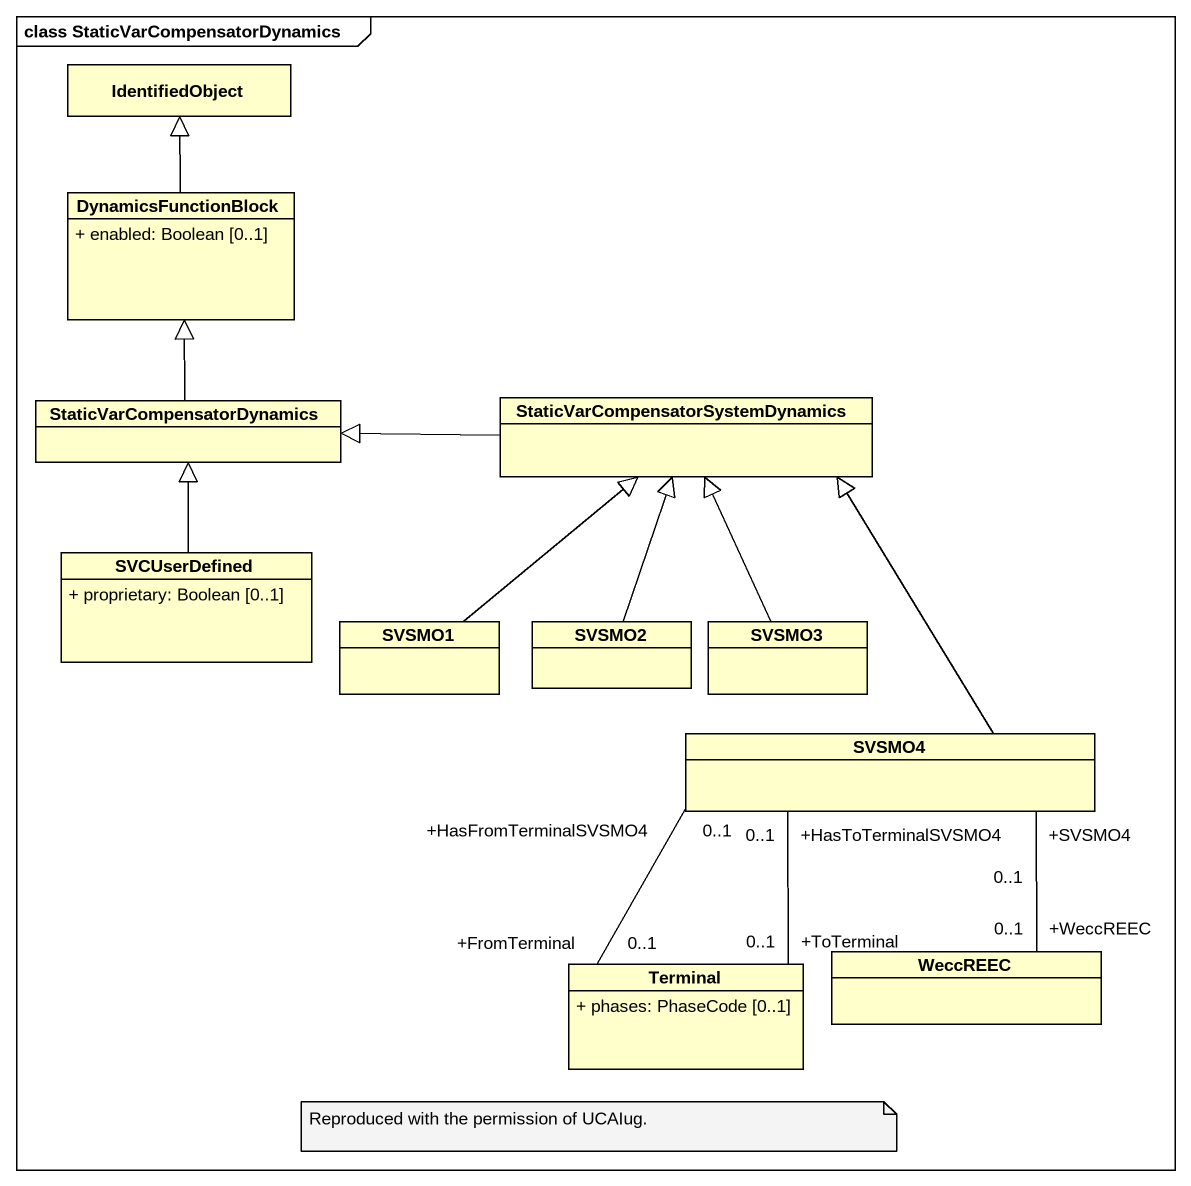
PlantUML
@startuml
mainframe class StaticVarCompensatorDynamics
hide circle
hide empty members
skinparam classAttributeIconSize 0
class IdentifiedObject
class DynamicsFunctionBlock {
  + enabled: Boolean [0..1]
}
class StaticVarCompensatorDynamics
class "StaticVarCompensatorSystemDynamics" as StaticVarCompensatorSystemDy
class SVCUserDefined {
  + proprietary: Boolean [0..1]
}
class SVSMO1
class SVSMO2
class SVSMO3
class SVSMO4
class Terminal {
  + phases: PhaseCode [0..1]
}
class WeccREEC
DynamicsFunctionBlock -up-|> IdentifiedObject
StaticVarCompensatorDynamics -up-|> DynamicsFunctionBlock
StaticVarCompensatorSystemDy -left-|> StaticVarCompensatorDynamics
SVCUserDefined -up-|> StaticVarCompensatorDynamics
SVSMO1 -up-|> StaticVarCompensatorSystemDy
SVSMO2 -up-|> StaticVarCompensatorSystemDy
SVSMO3 -up-|> StaticVarCompensatorSystemDy
SVSMO4 -up-|> StaticVarCompensatorSystemDy
SVSMO4 "+HasToTerminalSVSMO4\n0..1" -- "+ToTerminal\n0..1" Terminal
SVSMO4 "+HasFromTerminalSVSMO4\n0..1" -- "+FromTerminal\n0..1" Terminal
SVSMO4 "+SVSMO4\n0..1" -- "+WeccREEC\n0..1" WeccREEC
note as N1
  Reproduced with the permission of UCAIug.
end note
@enduml
